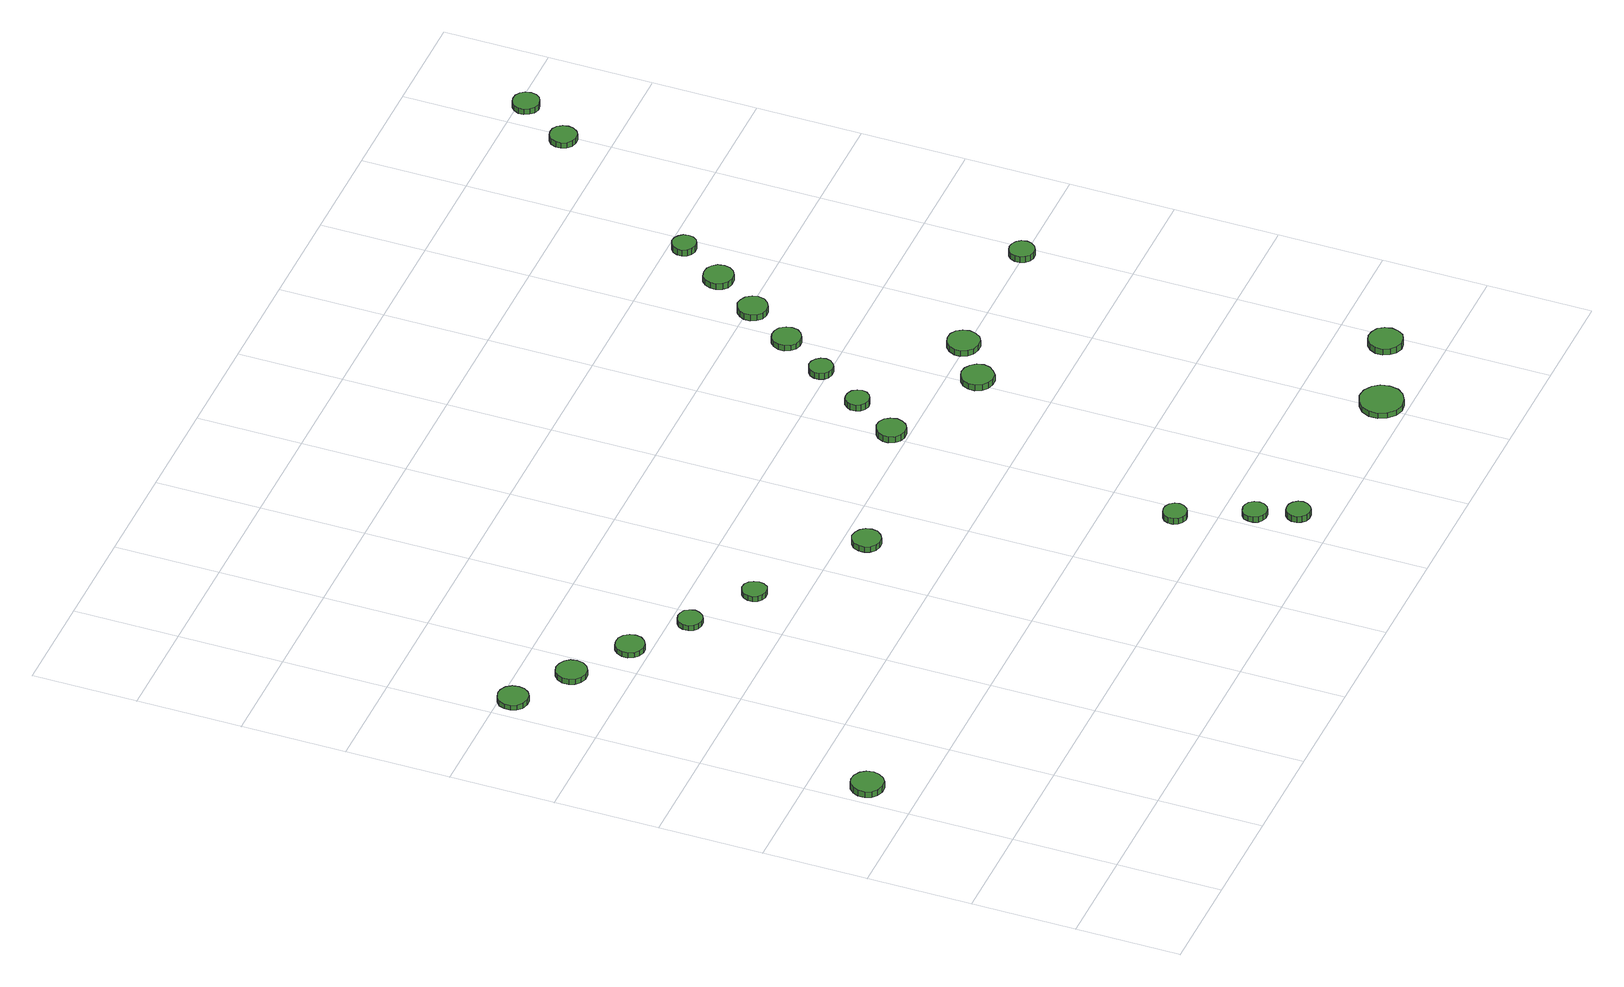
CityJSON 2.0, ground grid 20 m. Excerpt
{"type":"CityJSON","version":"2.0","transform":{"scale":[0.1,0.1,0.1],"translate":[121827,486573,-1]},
"CityObjects":{
"tree1":{"type":"SolitaryVegetationObject","attributes":{"function":"something"},"geometry":[{"type":"MultiSurface","lod":"1","boundaries":[[[0,1,2,3,4,5,6,7,8,9,10,11,12,13,14]],[[15,16,17,18,19,20,21,22,23,24,25,26,27,28,29]],[[0,29,28,1]],[[1,28,27,2]],[[2,27,26,3]],[[3,26,25,4]],[[4,25,24,5]],[[5,24,23,6]],[[6,23,22,7]],[[7,22,21,8]],[[8,21,20,9]],[[9,20,19,10]],[[10,19,18,11]],[[11,18,17,12]],[[12,17,16,13]],[[13,16,15,14]],[[14,15,29,0]]]}]},
"tree2":{"type":"SolitaryVegetationObject","attributes":{"function":"something"},"geometry":[{"type":"MultiSurface","lod":"1","boundaries":[[[30,31,32,33,34,35,36,37,38,39,40,41,42,43,44]],[[45,46,47,48,49,50,51,52,53,54,55,56,57,58,59]],[[30,59,58,31]],[[31,58,57,32]],[[32,57,56,33]],[[33,56,55,34]],[[34,55,54,35]],[[35,54,53,36]],[[36,53,52,37]],[[37,52,51,38]],[[38,51,50,39]],[[39,50,49,40]],[[40,49,48,41]],[[41,48,47,42]],[[42,47,46,43]],[[43,46,45,44]],[[44,45,59,30]]]}]},
"tree3":{"type":"SolitaryVegetationObject","attributes":{"function":"something"},"geometry":[{"type":"MultiSurface","lod":"1","boundaries":[[[60,61,62,63,64,65,66,67,68,69,70,71,72,73,74]],[[75,76,77,78,79,80,81,82,83,84,85,86,87,88,89]],[[60,89,88,61]],[[61,88,87,62]],[[62,87,86,63]],[[63,86,85,64]],[[64,85,84,65]],[[65,84,83,66]],[[66,83,82,67]],[[67,82,81,68]],[[68,81,80,69]],[[69,80,79,70]],[[70,79,78,71]],[[71,78,77,72]],[[72,77,76,73]],[[73,76,75,74]],[[74,75,89,60]]]}]},
"tree4":{"type":"SolitaryVegetationObject","attributes":{"function":"something"},"geometry":[{"type":"MultiSurface","lod":"1","boundaries":[[[90,91,92,93,94,95,96,97,98,99,100,101,102,103,104]],[[105,106,107,108,109,110,111,112,113,114,115,116,117,118,119]],[[90,119,118,91]],[[91,118,117,92]],[[92,117,116,93]],[[93,116,115,94]],[[94,115,114,95]],[[95,114,113,96]],[[96,113,112,97]],[[97,112,111,98]],[[98,111,110,99]],[[99,110,109,100]],[[100,109,108,101]],[[101,108,107,102]],[[102,107,106,103]],[[103,106,105,104]],[[104,105,119,90]]]}]},
"tree5":{"type":"SolitaryVegetationObject","attributes":{"function":"something"},"geometry":[{"type":"MultiSurface","lod":"1","boundaries":[[[120,121,122,123,124,125,126,127,128,129,130,131,132,133,134]],[[135,136,137,138,139,140,141,142,143,144,145,146,147,148,149]],[[120,149,148,121]],[[121,148,147,122]],[[122,147,146,123]],[[123,146,145,124]],[[124,145,144,125]],[[125,144,143,126]],[[126,143,142,127]],[[127,142,141,128]],[[128,141,140,129]],[[129,140,139,130]],[[130,139,138,131]],[[131,138,137,132]],[[132,137,136,133]],[[133,136,135,134]],[[134,135,149,120]]]}]},
"tree6":{"type":"SolitaryVegetationObject","attributes":{"function":"something"},"geometry":[{"type":"MultiSurface","lod":"1","boundaries":[[[150,151,152,153,154,155,156,157,158,159,160,161,162,163,164]],[[165,166,167,168,169,170,171,172,173,174,175,176,177,178,179]],[[150,179,178,151]],[[151,178,177,152]],[[152,177,176,153]],[[153,176,175,154]],[[154,175,174,155]],[[155,174,173,156]],[[156,173,172,157]],[[157,172,171,158]],[[158,171,170,159]],[[159,170,169,160]],[[160,169,168,161]],[[161,168,167,162]],[[162,167,166,163]],[[163,166,165,164]],[[164,165,179,150]]]}]},
"tree7":{"type":"SolitaryVegetationObject","attributes":{"function":"something"},"geometry":[{"type":"MultiSurface","lod":"1","boundaries":[[[180,181,182,183,184,185,186,187,188,189,190,191,192,193,194]],[[195,196,197,198,199,200,201,202,203,204,205,206,207,208,209]],[[180,209,208,181]],[[181,208,207,182]],[[182,207,206,183]],[[183,206,205,184]],[[184,205,204,185]],[[185,204,203,186]],[[186,203,202,187]],[[187,202,201,188]],[[188,201,200,189]],[[189,200,199,190]],[[190,199,198,191]],[[191,198,197,192]],[[192,197,196,193]],[[193,196,195,194]],[[194,195,209,180]]]}]},
"tree8":{"type":"SolitaryVegetationObject","attributes":{"function":"something"},"geometry":[{"type":"MultiSurface","lod":"1","boundaries":[[[210,211,212,213,214,215,216,217,218,219,220,221,222,223,224]],[[225,226,227,228,229,230,231,232,233,234,235,236,237,238,239]],[[210,239,238,211]],[[211,238,237,212]],[[212,237,236,213]],[[213,236,235,214]],[[214,235,234,215]],[[215,234,233,216]],[[216,233,232,217]],[[217,232,231,218]],[[218,231,230,219]],[[219,230,229,220]],[[220,229,228,221]],[[221,228,227,222]],[[222,227,226,223]],[[223,226,225,224]],[[224,225,239,210]]]}]},
"tree9":{"type":"SolitaryVegetationObject","attributes":{"function":"something"},"geometry":[{"type":"MultiSurface","lod":"1","boundaries":[[[240,241,242,243,244,245,246,247,248,249,250,251,252,253,254]],[[255,256,257,258,259,260,261,262,263,264,265,266,267,268,269]],[[240,269,268,241]],[[241,268,267,242]],[[242,267,266,243]],[[243,266,265,244]],[[244,265,264,245]],[[245,264,263,246]],[[246,263,262,247]],[[247,262,261,248]],[[248,261,260,249]],[[249,260,259,250]],[[250,259,258,251]],[[251,258,257,252]],[[252,257,256,253]],[[253,256,255,254]],[[254,255,269,240]]]}]},
"tree10":{"type":"SolitaryVegetationObject","attributes":{"function":"something"},"geometry":[{"type":"MultiSurface","lod":"1","boundaries":[[[270,271,272,273,274,275,276,277,278,279,280,281,282,283,284]],[[285,286,287,288,289,290,291,292,293,294,295,296,297,298,299]],[[270,299,298,271]],[[271,298,297,272]],[[272,297,296,273]],[[273,296,295,274]],[[274,295,294,275]],[[275,294,293,276]],[[276,293,292,277]],[[277,292,291,278]],[[278,291,290,279]],[[279,290,289,280]],[[280,289,288,281]],[[281,288,287,282]],[[282,287,286,283]],[[283,286,285,284]],[[284,285,299,270]]]}]},
"tree11":{"type":"SolitaryVegetationObject","attributes":{"function":"something"},"geometry":[{"type":"MultiSurface","lod":"1","boundaries":[[[300,301,302,303,304,305,306,307,308,309,310,311,312,313,314]],[[315,316,317,318,319,320,321,322,323,324,325,326,327,328,329]],[[300,329,328,301]],[[301,328,327,302]],[[302,327,326,303]],[[303,326,325,304]],[[304,325,324,305]],[[305,324,323,306]],[[306,323,322,307]],[[307,322,321,308]],[[308,321,320,309]],[[309,320,319,310]],[[310,319,318,311]],[[311,318,317,312]],[[312,317,316,313]],[[313,316,315,314]],[[314,315,329,300]]]}]},
"tree12":{"type":"SolitaryVegetationObject","attributes":{"function":"something"},"geometry":[{"type":"MultiSurface","lod":"1","boundaries":[[[330,331,332,333,334,335,336,337,338,339,340,341,342,343,344]],[[345,346,347,348,349,350,351,352,353,354,355,356,357,358,359]],[[330,359,358,331]],[[331,358,357,332]],[[332,357,356,333]],[[333,356,355,334]],[[334,355,354,335]],[[335,354,353,336]],[[336,353,352,337]],[[337,352,351,338]],[[338,351,350,339]],[[339,350,349,340]],[[340,349,348,341]],[[341,348,347,342]],[[342,347,346,343]],[[343,346,345,344]],[[344,345,359,330]]]}]},
"tree13":{"type":"SolitaryVegetationObject","attributes":{"function":"something"},"geometry":[{"type":"MultiSurface","lod":"1","boundaries":[[[360,361,362,363,364,365,366,367,368,369,370,371,372,373,374]],[[375,376,377,378,379,380,381,382,383,384,385,386,387,388,389]],[[360,389,388,361]],[[361,388,387,362]],[[362,387,386,363]],[[363,386,385,364]],[[364,385,384,365]],[[365,384,383,366]],[[366,383,382,367]],[[367,382,381,368]],[[368,381,380,369]],[[369,380,379,370]],[[370,379,378,371]],[[371,378,377,372]],[[372,377,376,373]],[[373,376,375,374]],[[374,375,389,360]]]}]},
"tree14":{"type":"SolitaryVegetationObject","attributes":{"function":"something"},"geometry":[{"type":"MultiSurface","lod":"1","boundaries":[[[390,391,392,393,394,395,396,397,398,399,400,401,402,403,404]],[[405,406,407,408,409,410,411,412,413,414,415,416,417,418,419]],[[390,419,418,391]],[[391,418,417,392]],[[392,417,416,393]],[[393,416,415,394]],[[394,415,414,395]],[[395,414,413,396]],[[396,413,412,397]],[[397,412,411,398]],[[398,411,410,399]],[[399,410,409,400]],[[400,409,408,401]],[[401,408,407,402]],[[402,407,406,403]],[[403,406,405,404]],[[404,405,419,390]]]}]},
"tree15":{"type":"SolitaryVegetationObject","attributes":{"function":"something"},"geometry":[{"type":"MultiSurface","lod":"1","boundaries":[[[420,421,422,423,424,425,426,427,428,429,430,431,432,433,434]],[[435,436,437,438,439,440,441,442,443,444,445,446,447,448,449]],[[420,449,448,421]],[[421,448,447,422]],[[422,447,446,423]],[[423,446,445,424]],[[424,445,444,425]],[[425,444,443,426]],[[426,443,442,427]],[[427,442,441,428]],[[428,441,440,429]],[[429,440,439,430]],[[430,439,438,431]],[[431,438,437,432]],[[432,437,436,433]],[[433,436,435,434]],[[434,435,449,420]]]}]},
"tree16":{"type":"SolitaryVegetationObject","attributes":{"function":"something"},"geometry":[{"type":"MultiSurface","lod":"1","boundaries":[[[450,451,452,453,454,455,456,457,458,459,460,461,462,463,464]],[[465,466,467,468,469,470,471,472,473,474,475,476,477,478,479]],[[450,479,478,451]],[[451,478,477,452]],[[452,477,476,453]],[[453,476,475,454]],[[454,475,474,455]],[[455,474,473,456]],[[456,473,472,457]],[[457,472,471,458]],[[458,471,470,459]],[[459,470,469,460]],[[460,469,468,461]],[[461,468,467,462]],[[462,467,466,463]],[[463,466,465,464]],[[464,465,479,450]]]}]},
"tree17":{"type":"SolitaryVegetationObject","attributes":{"function":"something"},"geometry":[{"type":"MultiSurface","lod":"1","boundaries":[[[480,481,482,483,484,485,486,487,488,489,490,491,492,493,494]],[[495,496,497,498,499,500,501,502,503,504,505,506,507,508,509]],[[480,509,508,481]],[[481,508,507,482]],[[482,507,506,483]],[[483,506,505,484]],[[484,505,504,485]],[[485,504,503,486]],[[486,503,502,487]],[[487,502,501,488]],[[488,501,500,489]],[[489,500,499,490]],[[490,499,498,491]],[[491,498,497,492]],[[492,497,496,493]],[[493,496,495,494]],[[494,495,509,480]]]}]},
"tree18":{"type":"SolitaryVegetationObject","attributes":{"function":"something"},"geometry":[{"type":"MultiSurface","lod":"1","boundaries":[[[510,511,512,513,514,515,516,517,518,519,520,521,522,523,524]],[[525,526,527,528,529,530,531,532,533,534,535,536,537,538,539]],[[510,539,538,511]],[[511,538,537,512]],[[512,537,536,513]],[[513,536,535,514]],[[514,535,534,515]],[[515,534,533,516]],[[516,533,532,517]],[[517,532,531,518]],[[518,531,530,519]],[[519,530,529,520]],[[520,529,528,521]],[[521,528,527,522]],[[522,527,526,523]],[[523,526,525,524]],[[524,525,539,510]]]}]},
"tree19":{"type":"SolitaryVegetationObject","attributes":{"function":"something"},"geometry":[{"type":"MultiSurface","lod":"1","boundaries":[[[540,541,542,543,544,545,546,547,548,549,550,551,552,553,554]],[[555,556,557,558,559,560,561,562,563,564,565,566,567,568,569]],[[540,569,568,541]],[[541,568,567,542]],[[542,567,566,543]],[[543,566,565,544]],[[544,565,564,545]],[[545,564,563,546]],[[546,563,562,547]],[[547,562,561,548]],[[548,561,560,549]],[[549,560,559,550]],[[550,559,558,551]],[[551,558,557,552]],[[552,557,556,553]],[[553,556,555,554]],[[554,555,569,540]]]}]},
"tree20":{"type":"SolitaryVegetationObject","attributes":{"function":"something"},"geometry":[{"type":"MultiSurface","lod":"1","boundaries":[[[570,571,572,573,574,575,576,577,578,579,580,581,582,583,584]],[[585,586,587,588,589,590,591,592,593,594,595,596,597,598,599]],[[570,599,598,571]],[[571,598,597,572]],[[572,597,596,573]],[[573,596,595,574]],[[574,595,594,575]],[[575,594,593,576]],[[576,593,592,577]],[[577,592,591,578]],[[578,591,590,579]],[[579,590,589,580]],[[580,589,588,581]],[[581,588,587,582]],[[582,587,586,583]],[[583,586,585,584]],[[584,585,599,570]]]}]},
"tree21":{"type":"SolitaryVegetationObject","attributes":{"function":"something"},"geometry":[{"type":"MultiSurface","lod":"1","boundaries":[[[600,601,602,603,604,605,606,607,608,609,610,611,612,613,614]],[[615,616,617,618,619,620,621,622,623,624,625,626,627,628,629]],[[600,629,628,601]],[[601,628,627,602]],[[602,627,626,603]],[[603,626,625,604]],[[604,625,624,605]],[[605,624,623,606]],[[606,623,622,607]],[[607,622,621,608]],[[608,621,620,609]],[[609,620,619,610]],[[610,619,618,611]],[[611,618,617,612]],[[612,617,616,613]],[[613,616,615,614]],[[614,615,629,600]]]}]},
"tree22":{"type":"SolitaryVegetationObject","attributes":{"function":"something"},"geometry":[{"type":"MultiSurface","lod":"1","boundaries":[[[630,631,632,633,634,635,636,637,638,639,640,641,642,643,644]],[[645,646,647,648,649,650,651,652,653,654,655,656,657,658,659]],[[630,659,658,631]],[[631,658,657,632]],[[632,657,656,633]],[[633,656,655,634]],[[634,655,654,635]],[[635,654,653,636]],[[636,653,652,637]],[[637,652,651,638]],[[638,651,650,639]],[[639,650,649,640]],[[640,649,648,641]],[[641,648,647,642]],[[642,647,646,643]],[[643,646,645,644]],[[644,645,659,630]]]}]},
"tree23":{"type":"SolitaryVegetationObject","attributes":{"function":"something"},"geometry":[{"type":"MultiSurface","lod":"1","boundaries":[[[660,661,662,663,664,665,666,667,668,669,670,671,672,673,674]],[[675,676,677,678,679,680,681,682,683,684,685,686,687,688,689]],[[660,689,688,661]],[[661,688,687,662]],[[662,687,686,663]],[[663,686,685,664]],[[664,685,684,665]],[[665,684,683,666]],[[666,683,682,667]],[[667,682,681,668]],[[668,681,680,669]],[[669,680,679,670]],[[670,679,678,671]],[[671,678,677,672]],[[672,677,676,673]],[[673,676,675,674]],[[674,675,689,660]]]}]},
"tree24":{"type":"SolitaryVegetationObject","attributes":{"function":"something"},"geometry":[{"type":"MultiSurface","lod":"1","boundaries":[[[690,691,692,693,694,695,696,697,698,699,700,701,702,703,704]],[[705,706,707,708,709,710,711,712,713,714,715,716,717,718,719]],[[690,719,718,691]],[[691,718,717,692]],[[692,717,716,693]],[[693,716,715,694]],[[694,715,714,695]],[[695,714,713,696]],[[696,713,712,697]],[[697,712,711,698]],[[698,711,710,699]],[[699,710,709,700]],[[700,709,708,701]],[[701,708,707,702]],[[702,707,706,703]],[[703,706,705,704]],[[704,705,719,690]]]}]}
},
"vertices":[
[65,492,28],[62,505,28],[55,515,28],[44,521,28],[31,523,28],[19,519,28],[10,510,28],[5,499,28],[5,486,28],[10,474,28],[19,466,28],[31,462,28],[44,463,28],[55,470,28],[62,480,28],[62,480,15],[55,470,15],[44,463,15],[31,462,15],[19,466,15],[10,474,15],[5,486,15],[5,499,15],[10,510,15],[19,519,15],[31,523,15],[44,521,15],[55,515,15],[62,505,15],[65,492,15],
[73,1175,19],[71,1187,19],[64,1197,19],[53,1203,19],[42,1204,19],[30,1200,19],[21,1192,19],[17,1181,19],[17,1170,19],[21,1159,19],[30,1151,19],[42,1147,19],[53,1148,19],[64,1154,19],[71,1164,19],[71,1164,8],[64,1154,8],[53,1148,8],[42,1147,8],[30,1151,8],[21,1159,8],[17,1170,8],[17,1181,8],[21,1192,8],[30,1200,8],[42,1204,8],[53,1203,8],[64,1197,8],[71,1187,8],[73,1175,8],
[181,1106,19],[179,1118,19],[172,1127,19],[161,1133,19],[149,1135,19],[138,1131,19],[129,1123,19],[124,1112,19],[124,1100,19],[129,1089,19],[138,1081,19],[149,1077,19],[161,1078,19],[172,1084,19],[179,1094,19],[179,1094,8],[172,1084,8],[161,1078,8],[149,1077,8],[138,1081,8],[129,1089,8],[124,1100,8],[124,1112,8],[129,1123,8],[138,1131,8],[149,1135,8],[161,1133,8],[172,1127,8],[179,1118,8],[181,1106,8],
[288,1036,19],[286,1047,19],[279,1056,19],[269,1062,19],[258,1063,19],[247,1060,19],[239,1052,19],[234,1042,19],[234,1030,19],[239,1020,19],[247,1013,19],[258,1009,19],[269,1010,19],[279,1016,19],[286,1025,19],[286,1025,8],[279,1016,8],[269,1010,8],[258,1009,8],[247,1013,8],[239,1020,8],[234,1030,8],[234,1042,8],[239,1052,8],[247,1060,8],[258,1063,8],[269,1062,8],[279,1056,8],[286,1047,8],[288,1036,8],
[394,964,19],[391,974,19],[386,982,19],[377,986,19],[368,987,19],[358,984,19],[351,978,19],[347,969,19],[347,959,19],[351,950,19],[358,944,19],[368,941,19],[377,942,19],[386,947,19],[391,955,19],[391,955,8],[386,947,8],[377,942,8],[368,941,8],[358,944,8],[351,950,8],[347,959,8],[347,969,8],[351,978,8],[358,984,8],[368,987,8],[377,986,8],[386,982,8],[391,974,8],[394,964,8],
[512,888,19],[510,897,19],[505,905,19],[497,910,19],[487,911,19],[478,908,19],[471,901,19],[467,892,19],[467,883,19],[471,874,19],[478,868,19],[487,865,19],[497,866,19],[505,870,19],[510,878,19],[510,878,8],[505,870,8],[497,866,8],[487,865,8],[478,868,8],[471,874,8],[467,883,8],[467,892,8],[471,901,8],[478,908,8],[487,911,8],[497,910,8],[505,905,8],[510,897,8],[512,888,8],
[719,753,26],[717,764,26],[710,773,26],[700,778,26],[689,780,26],[679,776,26],[670,769,26],[666,758,26],[666,747,26],[670,737,26],[679,729,26],[689,726,26],[700,727,26],[710,733,26],[717,742,26],[717,742,14],[710,733,14],[700,727,14],[689,726,14],[679,729,14],[670,737,14],[666,747,14],[666,758,14],[670,769,14],[679,776,14],[689,780,14],[700,778,14],[710,773,14],[717,764,14],[719,753,14],
[982,267,32],[980,276,32],[974,284,32],[966,288,32],[957,289,32],[948,286,32],[941,280,32],[937,272,32],[937,262,32],[941,254,32],[948,248,32],[957,245,32],[966,246,32],[974,250,32],[980,258,32],[980,258,19],[974,250,19],[966,246,19],[957,245,19],[948,248,19],[941,254,19],[937,262,19],[937,272,19],[941,280,19],[948,286,19],[957,289,19],[966,288,19],[974,284,19],[980,276,19],[982,267,19],
[1042,137,29],[1040,147,29],[1034,155,29],[1026,159,29],[1017,160,29],[1008,157,29],[1000,151,29],[997,142,29],[997,133,29],[1000,124,29],[1008,118,29],[1017,115,29],[1026,116,29],[1034,120,29],[1040,128,29],[1040,128,17],[1034,120,17],[1026,116,17],[1017,115,17],[1008,118,17],[1000,124,17],[997,133,17],[997,142,17],[1000,151,17],[1008,157,17],[1017,160,17],[1026,159,17],[1034,155,17],[1040,147,17],[1042,137,17],
[1070,65,30],[1068,74,30],[1062,82,30],[1054,86,30],[1045,87,30],[1036,85,30],[1029,78,30],[1025,70,30],[1025,60,30],[1029,52,30],[1036,45,30],[1045,43,30],[1054,43,30],[1062,48,30],[1068,56,30],[1068,56,17],[1062,48,17],[1054,43,17],[1045,43,17],[1036,45,17],[1029,52,17],[1025,60,17],[1025,70,17],[1029,78,17],[1036,85,17],[1045,87,17],[1054,86,17],[1062,82,17],[1068,74,17],[1070,65,17],
[1029,827,29],[1026,839,29],[1020,848,29],[1010,854,29],[998,855,29],[987,851,29],[979,844,29],[974,833,29],[974,822,29],[979,811,29],[987,804,29],[998,800,29],[1010,801,29],[1020,807,29],[1026,816,29],[1026,816,16],[1020,807,16],[1010,801,16],[998,800,16],[987,804,16],[979,811,16],[974,822,16],[974,833,16],[979,844,16],[987,851,16],[998,855,16],[1010,854,16],[1020,848,16],[1026,839,16],[1029,827,16],
[1085,916,27],[1083,925,27],[1077,933,27],[1069,937,27],[1060,938,27],[1051,936,27],[1044,929,27],[1040,921,27],[1040,911,27],[1044,903,27],[1051,897,27],[1060,894,27],[1069,895,27],[1077,899,27],[1083,907,27],[1083,907,14],[1077,899,14],[1069,895,14],[1060,894,14],[1051,897,14],[1044,903,14],[1040,911,14],[1040,921,14],[1044,929,14],[1051,936,14],[1060,938,14],[1069,937,14],[1077,933,14],[1083,925,14],[1085,916,14],
[1446,47,23],[1443,64,23],[1433,77,23],[1418,86,23],[1401,88,23],[1385,82,23],[1372,71,23],[1365,56,23],[1365,38,23],[1372,23,23],[1385,11,23],[1401,6,23],[1418,8,23],[1433,17,23],[1443,30,23],[1443,30,11],[1433,17,11],[1418,8,11],[1401,6,11],[1385,11,11],[1372,23,11],[1365,38,11],[1365,56,11],[1372,71,11],[1385,82,11],[1401,88,11],[1418,86,11],[1433,77,11],[1443,64,11],[1446,47,11],
[1229,739,31],[1226,752,31],[1218,762,31],[1208,768,31],[1195,770,31],[1183,766,31],[1173,757,31],[1168,746,31],[1168,733,31],[1173,721,31],[1183,713,31],[1195,709,31],[1208,710,31],[1218,717,31],[1226,727,31],[1226,727,18],[1218,717,18],[1208,710,18],[1195,709,18],[1183,713,18],[1173,721,18],[1168,733,18],[1168,746,18],[1173,757,18],[1183,766,18],[1195,770,18],[1208,768,18],[1218,762,18],[1226,752,18],[1229,739,18],
[1150,1011,24],[1148,1020,24],[1142,1028,24],[1134,1033,24],[1125,1034,24],[1116,1031,24],[1109,1025,24],[1105,1016,24],[1105,1007,24],[1109,998,24],[1116,992,24],[1125,989,24],[1134,990,24],[1142,995,24],[1148,1002,24],[1148,1002,11],[1142,995,11],[1134,990,11],[1125,989,11],[1116,992,11],[1109,998,11],[1105,1007,11],[1105,1016,11],[1109,1025,11],[1116,1031,11],[1125,1034,11],[1134,1033,11],[1142,1028,11],[1148,1020,11],[1150,1011,11],
[1214,1101,22],[1212,1112,22],[1205,1122,22],[1195,1127,22],[1184,1128,22],[1173,1125,22],[1165,1117,22],[1160,1107,22],[1160,1095,22],[1165,1085,22],[1173,1077,22],[1184,1074,22],[1195,1075,22],[1205,1081,22],[1212,1090,22],[1212,1090,10],[1205,1081,10],[1195,1075,10],[1184,1074,10],[1173,1077,10],[1165,1085,10],[1160,1095,10],[1160,1107,10],[1165,1117,10],[1173,1125,10],[1184,1128,10],[1195,1127,10],[1205,1122,10],[1212,1112,10],[1214,1101,10],
[1311,799,31],[1308,811,31],[1301,822,31],[1290,828,31],[1277,829,31],[1265,825,31],[1256,817,31],[1250,805,31],[1250,793,31],[1256,781,31],[1265,773,31],[1277,769,31],[1290,770,31],[1301,776,31],[1308,786,31],[1308,786,19],[1301,776,19],[1290,770,19],[1277,769,19],[1265,773,19],[1256,781,19],[1250,793,19],[1250,805,19],[1256,817,19],[1265,825,19],[1277,829,19],[1290,828,19],[1301,822,19],[1308,811,19],[1311,799,19],
[1278,1191,20],[1275,1202,20],[1268,1212,20],[1258,1217,20],[1247,1219,20],[1235,1215,20],[1227,1207,20],[1222,1197,20],[1222,1185,20],[1227,1174,20],[1235,1166,20],[1247,1163,20],[1258,1164,20],[1268,1170,20],[1275,1179,20],[1275,1179,7],[1268,1170,7],[1258,1164,7],[1247,1163,7],[1235,1166,7],[1227,1174,7],[1222,1185,7],[1222,1197,7],[1227,1207,7],[1235,1215,7],[1247,1219,7],[1258,1217,7],[1268,1212,7],[1275,1202,7],[1278,1191,7],
[1609,107,18],[1606,120,18],[1599,131,18],[1587,137,18],[1574,139,18],[1561,135,18],[1552,126,18],[1546,114,18],[1546,100,18],[1552,88,18],[1561,80,18],[1574,75,18],[1587,77,18],[1599,83,18],[1606,94,18],[1606,94,5],[1599,83,5],[1587,77,5],[1574,75,5],[1561,80,5],[1552,88,5],[1546,100,5],[1546,114,5],[1552,126,5],[1561,135,5],[1574,139,5],[1587,137,5],[1599,131,5],[1606,120,5],[1609,107,5],
[1339,1280,20],[1337,1292,20],[1330,1301,20],[1320,1307,20],[1308,1308,20],[1297,1305,20],[1289,1297,20],[1284,1286,20],[1284,1275,20],[1289,1264,20],[1297,1256,20],[1308,1253,20],[1320,1254,20],[1330,1260,20],[1337,1269,20],[1337,1269,7],[1330,1260,7],[1320,1254,7],[1308,1253,7],[1297,1256,7],[1289,1264,7],[1284,1275,7],[1284,1286,7],[1289,1297,7],[1297,1305,7],[1308,1308,7],[1320,1307,7],[1330,1301,7],[1337,1292,7],[1339,1280,7],
[1397,1371,20],[1395,1381,20],[1389,1388,20],[1381,1393,20],[1372,1394,20],[1363,1391,20],[1356,1385,20],[1352,1376,20],[1352,1367,20],[1356,1358,20],[1363,1352,20],[1372,1349,20],[1381,1350,20],[1389,1354,20],[1395,1362,20],[1395,1362,7],[1389,1354,7],[1381,1350,7],[1372,1349,7],[1363,1352,7],[1356,1358,7],[1352,1367,7],[1352,1376,7],[1356,1385,7],[1363,1391,7],[1372,1394,7],[1381,1393,7],[1389,1388,7],[1395,1381,7],[1397,1371,7],
[1595,801,26],[1593,811,26],[1587,819,26],[1578,824,26],[1569,825,26],[1559,822,26],[1552,815,26],[1548,806,26],[1548,797,26],[1552,788,26],[1559,781,26],[1569,778,26],[1578,779,26],[1587,784,26],[1593,792,26],[1593,792,13],[1587,784,13],[1578,779,13],[1569,778,13],[1559,781,13],[1552,788,13],[1548,797,13],[1548,806,13],[1552,815,13],[1559,822,13],[1569,825,13],[1578,824,13],[1587,819,13],[1593,811,13],[1595,801,13],
[1613,1687,19],[1611,1697,19],[1605,1706,19],[1596,1711,19],[1585,1712,19],[1575,1709,19],[1567,1702,19],[1563,1692,19],[1563,1682,19],[1567,1672,19],[1575,1665,19],[1585,1662,19],[1596,1663,19],[1605,1668,19],[1611,1677,19],[1611,1677,7],[1605,1668,7],[1596,1663,7],[1585,1662,7],[1575,1665,7],[1567,1672,7],[1563,1682,7],[1563,1692,7],[1567,1702,7],[1575,1709,7],[1585,1712,7],[1596,1711,7],[1605,1706,7],[1611,1697,7],[1613,1687,7],
[1679,1784,19],[1677,1795,19],[1671,1803,19],[1662,1808,19],[1651,1809,19],[1641,1806,19],[1634,1799,19],[1629,1790,19],[1629,1779,19],[1634,1770,19],[1641,1763,19],[1651,1759,19],[1662,1761,19],[1671,1766,19],[1677,1774,19],[1677,1774,7],[1671,1766,7],[1662,1761,7],[1651,1759,7],[1641,1763,7],[1634,1770,7],[1629,1779,7],[1629,1790,7],[1634,1799,7],[1641,1806,7],[1651,1809,7],[1662,1808,7],[1671,1803,7],[1677,1795,7],[1679,1784,7]
]}
